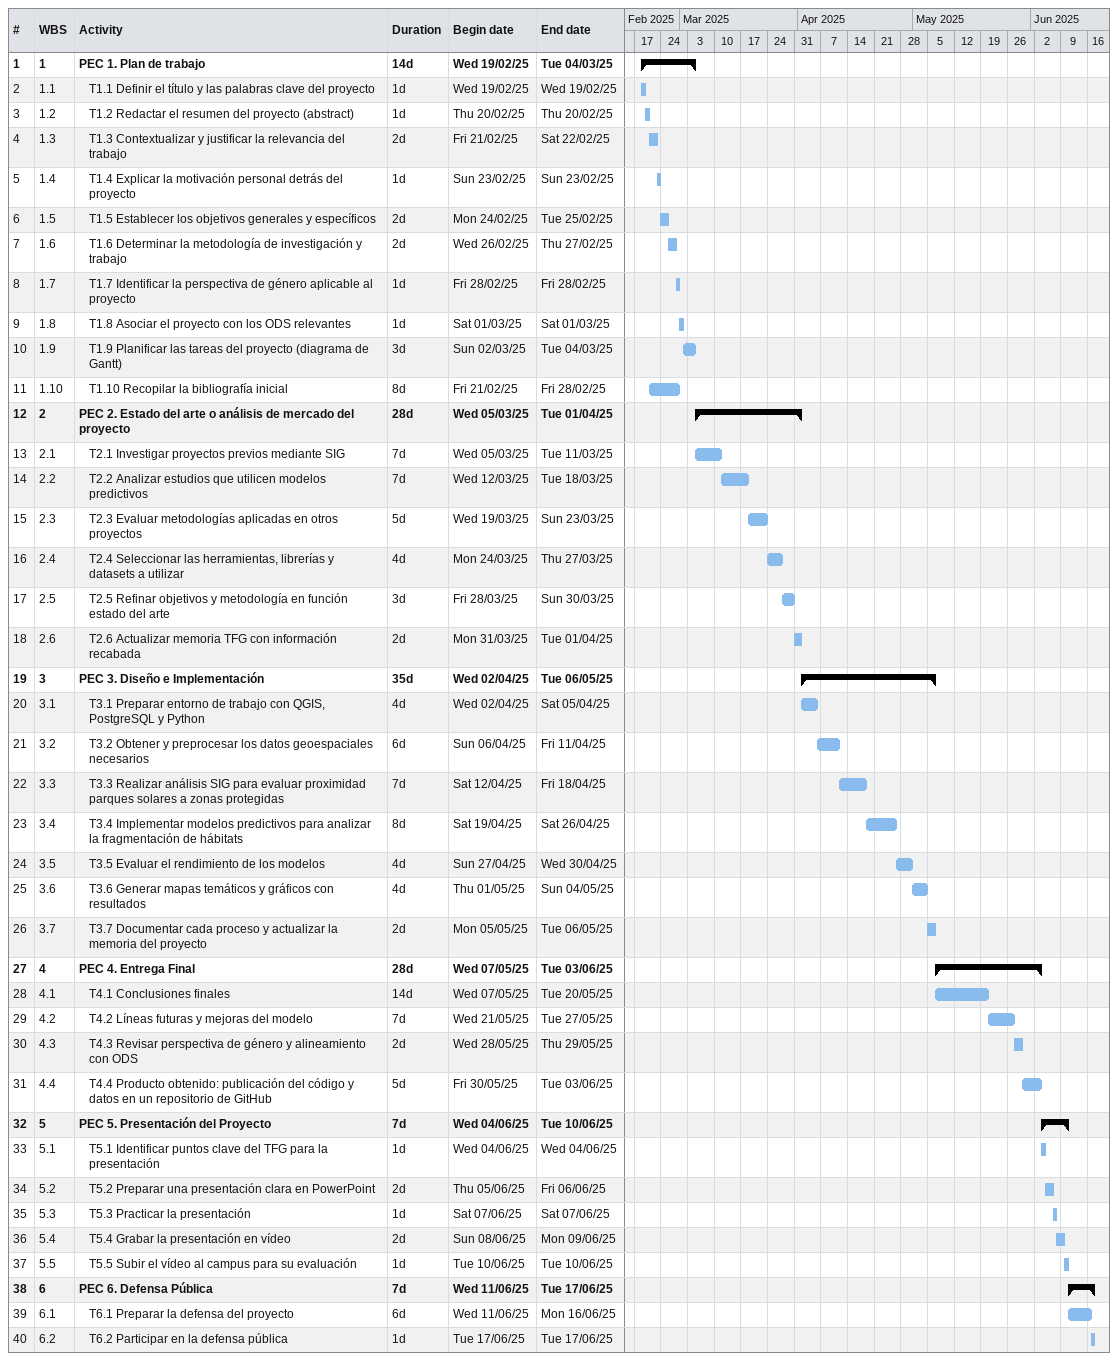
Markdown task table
| ID | WBS | Task | Duration | Start | Finish |
|---|---|---|---|---|---|
| 1 | 1 | **PEC 1. Plan de trabajo** | 14d | 2025-02-19 | 2025-03-04 |
| 2 | 1.1 | T1.1 Definir el título y las palabras clave del proyecto | 1d | 2025-02-19 | 2025-02-19 |
| 3 | 1.2 | T1.2 Redactar el resumen del proyecto (abstract) | 1d | 2025-02-20 | 2025-02-20 |
| 4 | 1.3 | T1.3 Contextualizar y justificar la relevancia del trabajo | 2d | 2025-02-21 | 2025-02-22 |
| 5 | 1.4 | T1.4 Explicar la motivación personal detrás del proyecto | 1d | 2025-02-23 | 2025-02-23 |
| 6 | 1.5 | T1.5 Establecer los objetivos generales y específicos | 2d | 2025-02-24 | 2025-02-25 |
| 7 | 1.6 | T1.6 Determinar la metodología de investigación y trabajo | 2d | 2025-02-26 | 2025-02-27 |
| 8 | 1.7 | T1.7 Identificar la perspectiva de género aplicable al proyecto | 1d | 2025-02-28 | 2025-02-28 |
| 9 | 1.8 | T1.8 Asociar el proyecto con los ODS relevantes | 1d | 2025-03-01 | 2025-03-01 |
| 10 | 1.9 | T1.9 Planificar las tareas del proyecto (diagrama de Gantt) | 3d | 2025-03-02 | 2025-03-04 |
| 11 | 1.10 | T1.10 Recopilar la bibliografía inicial | 8d | 2025-02-21 | 2025-02-28 |
| 12 | 2 | **PEC 2. Estado del arte o análisis de mercado del proyecto** | 28d | 2025-03-05 | 2025-04-01 |
| 13 | 2.1 | T2.1 Investigar proyectos previos mediante SIG | 7d | 2025-03-05 | 2025-03-11 |
| 14 | 2.2 | T2.2 Analizar estudios que utilicen modelos predictivos | 7d | 2025-03-12 | 2025-03-18 |
| 15 | 2.3 | T2.3 Evaluar metodologías aplicadas en otros proyectos | 5d | 2025-03-19 | 2025-03-23 |
| 16 | 2.4 | T2.4 Seleccionar las herramientas, librerías y datasets a utilizar | 4d | 2025-03-24 | 2025-03-27 |
| 17 | 2.5 | T2.5 Refinar objetivos y metodología en función estado del arte | 3d | 2025-03-28 | 2025-03-30 |
| 18 | 2.6 | T2.6 Actualizar memoria TFG con información recabada | 2d | 2025-03-31 | 2025-04-01 |
| 19 | 3 | **PEC 3. Diseño e Implementación** | 35d | 2025-04-02 | 2025-05-06 |
| 20 | 3.1 | T3.1 Preparar entorno de trabajo con QGIS, PostgreSQL y Python | 4d | 2025-04-02 | 2025-04-05 |
| 21 | 3.2 | T3.2 Obtener y preprocesar los datos geoespaciales necesarios | 6d | 2025-04-06 | 2025-04-11 |
| 22 | 3.3 | T3.3 Realizar análisis SIG para evaluar proximidad parques solares a zonas protegidas | 7d | 2025-04-12 | 2025-04-18 |
| 23 | 3.4 | T3.4 Implementar modelos predictivos para analizar la fragmentación de hábitats | 8d | 2025-04-19 | 2025-04-26 |
| 24 | 3.5 | T3.5 Evaluar el rendimiento de los modelos | 4d | 2025-04-27 | 2025-04-30 |
| 25 | 3.6 | T3.6 Generar mapas temáticos y gráficos con resultados | 4d | 2025-05-01 | 2025-05-04 |
| 26 | 3.7 | T3.7 Documentar cada proceso y actualizar la memoria del proyecto | 2d | 2025-05-05 | 2025-05-06 |
| 27 | 4 | **PEC 4. Entrega Final** | 28d | 2025-05-07 | 2025-06-03 |
| 28 | 4.1 | T4.1 Conclusiones finales | 14d | 2025-05-07 | 2025-05-20 |
| 29 | 4.2 | T4.2 Líneas futuras y mejoras del modelo | 7d | 2025-05-21 | 2025-05-27 |
| 30 | 4.3 | T4.3 Revisar perspectiva de género y alineamiento con ODS | 2d | 2025-05-28 | 2025-05-29 |
| 31 | 4.4 | T4.4 Producto obtenido: publicación del código y datos en un repositorio de GitHub | 5d | 2025-05-30 | 2025-06-03 |
| 32 | 5 | **PEC 5. Presentación del Proyecto** | 7d | 2025-06-04 | 2025-06-10 |
| 33 | 5.1 | T5.1 Identificar puntos clave del TFG para la presentación | 1d | 2025-06-04 | 2025-06-04 |
| 34 | 5.2 | T5.2 Preparar una presentación clara en PowerPoint | 2d | 2025-06-05 | 2025-06-06 |
| 35 | 5.3 | T5.3 Practicar la presentación | 1d | 2025-06-07 | 2025-06-07 |
| 36 | 5.4 | T5.4 Grabar la presentación en vídeo | 2d | 2025-06-08 | 2025-06-09 |
| 37 | 5.5 | T5.5 Subir el vídeo al campus para su evaluación | 1d | 2025-06-10 | 2025-06-10 |
| 38 | 6 | **PEC 6. Defensa Pública** | 7d | 2025-06-11 | 2025-06-17 |
| 39 | 6.1 | T6.1 Preparar la defensa del proyecto | 6d | 2025-06-11 | 2025-06-16 |
| 40 | 6.2 | T6.2 Participar en la defensa pública | 1d | 2025-06-17 | 2025-06-17 |
